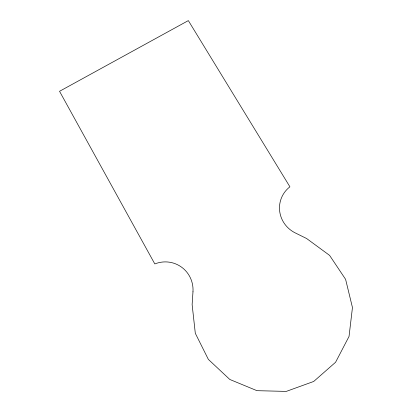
<?xml version="1.0" encoding="UTF-8"?>
<svg xmlns="http://www.w3.org/2000/svg" width="412" height="412" viewBox="0 0 412 412"><rect width="100%" height="100%" fill="white"/><g stroke="black" fill="none" stroke-linecap="round" stroke-linejoin="round"><path stroke-width="0.62" d="M192.976 291.825L192.126 304.566L195.303 333.272L208.359 359.398L229.808 379.467L256.97 390.679L286.258 391.4L313.697 381.466L335.584 362.251L349.041 336.439L352.456 307.537L345.606 279.346L329.6 255.388L306.61 238.517L295.275 232.924A28.134 27.321 20.5 0 1 289.919 186.811L188.335 20.6L59.544 91.294L154.814 263.943A28.593 28.037 -62.3 0 1 192.976 291.825"/></g></svg>
